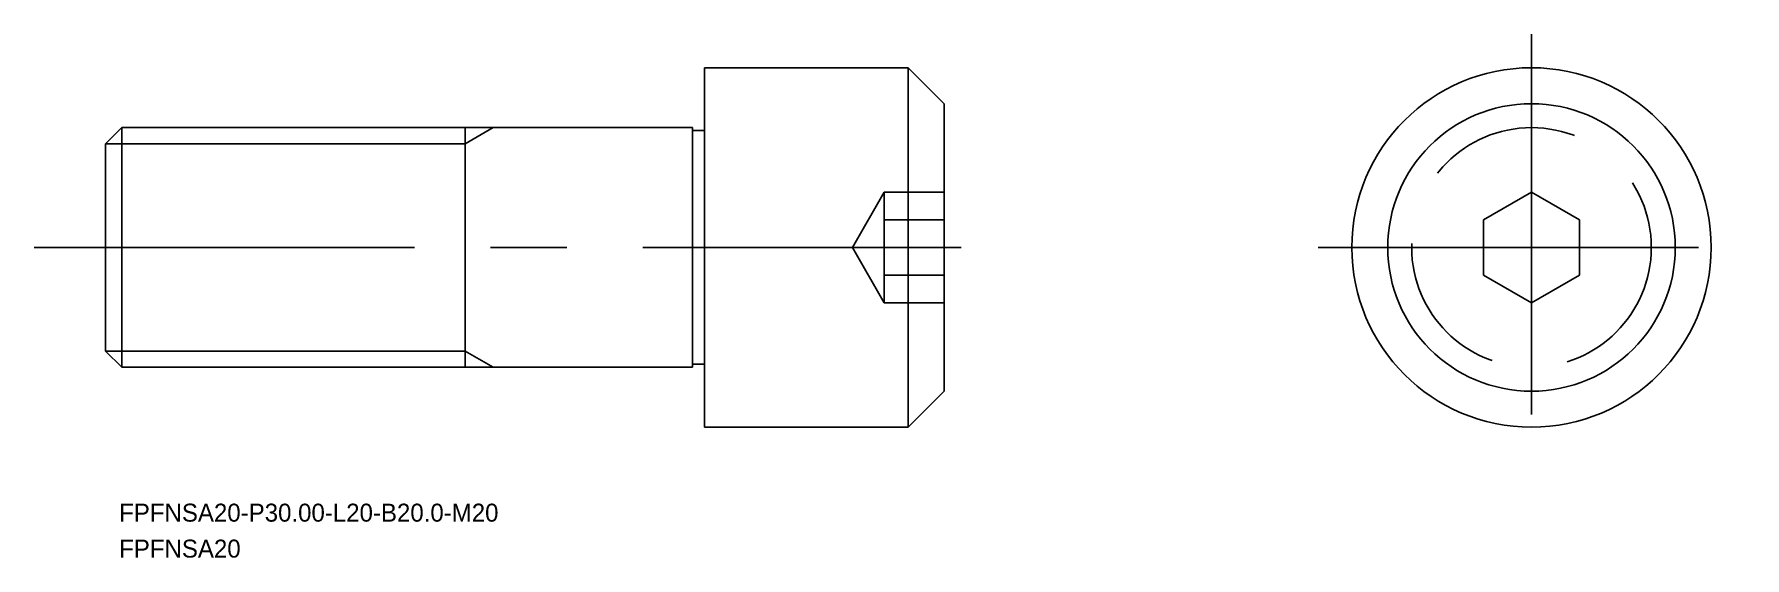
# Model space of a CAD drawing. Extents: x -1251 to -1108, y -514 to -471.
import ezdxf

# ---------------------------------------------------------------- set-up
doc = ezdxf.new("R2010")
doc.units = 0
doc.linetypes.add('CENTER', pattern=[50.8, 31.75, -6.35, 6.35, -6.35])
doc.linetypes.add('DASHED', pattern=[19.05, 12.7, -6.35])
doc.layers.get('0').update_dxf_attribs({"linetype": 'CONTINUOUS'})
doc.layers.add('CENTER', color=1, linetype='CENTER')

msp = doc.modelspace()

# ---------------------------------------------------------------- linework, layer by layer
for p, q in [((-1195.11, -473.57), (-1195.11, -503.57)), ((-1178.11, -473.57), (-1178.11, -503.57))]:
    msp.add_line(p, q)
at = {"color": 7, "linetype": 'CONTINUOUS'}
for p, q in [((-1195.11, -473.57), (-1178.11, -473.57)), ((-1178.11, -473.57), (-1175.11, -476.57)), ((-1175.11, -476.57), (-1175.11, -500.57)), ((-1245.11, -479.93), (-1243.76, -478.57)), ((-1243.76, -498.57), (-1243.76, -478.57)), ((-1243.76, -478.57), (-1215.11, -478.57)), ((-1215.11, -478.57), (-1196.11, -478.57)), ((-1215.11, -478.57), (-1215.11, -498.57)), ((-1196.11, -478.57), (-1196.11, -498.57)), ((-1196.11, -478.82), (-1195.11, -478.82)), ((-1245.11, -497.22), (-1245.11, -479.93)), ((-1126.09, -483.96), (-1130.09, -486.26)), ((-1122.09, -486.26), (-1126.09, -483.96)), ((-1130.09, -486.26), (-1130.09, -490.88)), ((-1122.09, -490.88), (-1122.09, -486.26)), ((-1130.09, -490.88), (-1126.09, -493.19)), ((-1126.09, -493.19), (-1122.09, -490.88)), ((-1245.11, -497.22), (-1243.76, -498.57)), ((-1243.76, -498.57), (-1215.11, -498.57)), ((-1215.11, -498.57), (-1196.11, -498.57)), ((-1196.11, -498.32), (-1195.11, -498.32)), ((-1178.11, -503.57), (-1175.11, -500.57)), ((-1195.11, -503.57), (-1178.11, -503.57))]:
    msp.add_line(p, q, dxfattribs=at)
at = {"color": 3, "linetype": 'CONTINUOUS'}
for p, q in [((-1215.11, -479.93), (-1212.77, -478.57)), ((-1215.11, -479.93), (-1245.11, -479.93)), ((-1215.11, -497.22), (-1245.11, -497.22)), ((-1215.11, -497.22), (-1212.77, -498.57))]:
    msp.add_line(p, q, dxfattribs=at)
at = {"color": 3, "linetype": 'DASHED'}
for p, q in [((-1180.11, -483.96), (-1182.78, -488.57)), ((-1180.11, -483.96), (-1180.11, -493.19)), ((-1180.11, -483.96), (-1175.11, -483.96)), ((-1175.11, -486.26), (-1180.11, -486.26)), ((-1182.78, -488.57), (-1180.11, -493.19)), ((-1175.11, -490.88), (-1180.11, -490.88)), ((-1176.11, -490.88), (-1180.11, -490.88)), ((-1175.11, -493.19), (-1180.11, -493.19))]:
    msp.add_line(p, q, dxfattribs=at)
msp.add_circle((-1126.09, -488.57), 15)
at = {"linetype": 'CONTINUOUS'}
msp.add_circle((-1126.09, -488.57), 12, dxfattribs=at)
at = {"color": 3, "linetype": 'DASHED'}
msp.add_circle((-1126.09, -488.57), 10, dxfattribs=at)
at = {"layer": 'CENTER', "color": 1, "linetype": 'CENTER'}
for p, q in [((-1126.09, -470.77), (-1126.09, -506.38)), ((-1251.07, -488.57), (-1173.71, -488.57)), ((-1143.9, -488.57), (-1108.29, -488.57))]:
    msp.add_line(p, q, dxfattribs=at)

# ---------------------------------------------------------------- texts
for s, p in [('FPFNSA20-P30.00-L20-B20.0-M20', (-1243.98, -511.46)), ('FPFNSA20', (-1243.98, -514.46))]:
    msp.add_text(s, height=1.5).set_placement(p)

doc.saveas('drawing.dxf')
